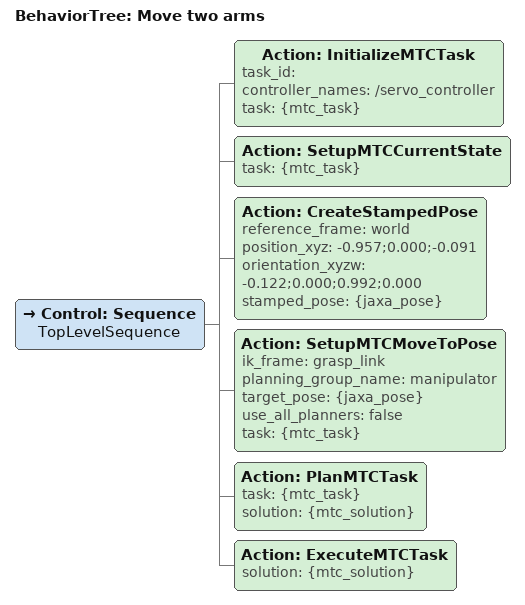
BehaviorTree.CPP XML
<?xml version='1.0' encoding='UTF-8'?>
<root BTCPP_format="4" main_tree_to_execute="Move two arms">
  <BehaviorTree ID="Move two arms" _description="" _hardcoded="false">
    <Control ID="Sequence" name="TopLevelSequence">
      <Action ID="InitializeMTCTask" task_id="" controller_names="/servo_controller" task="{mtc_task}"/>
      <Action ID="SetupMTCCurrentState" task="{mtc_task}"/>
      <Action ID="CreateStampedPose" reference_frame="world" position_xyz="-0.957;0.000;-0.091" orientation_xyzw="-0.122;0.000;0.992;0.000" stamped_pose="{jaxa_pose}"/>
      <Action ID="SetupMTCMoveToPose" ik_frame="grasp_link" planning_group_name="manipulator" target_pose="{jaxa_pose}" use_all_planners="false" task="{mtc_task}"/>
      <Action ID="PlanMTCTask" task="{mtc_task}" solution="{mtc_solution}"/>
      <Action ID="ExecuteMTCTask" solution="{mtc_solution}"/>
    </Control>
  </BehaviorTree>
</root>
